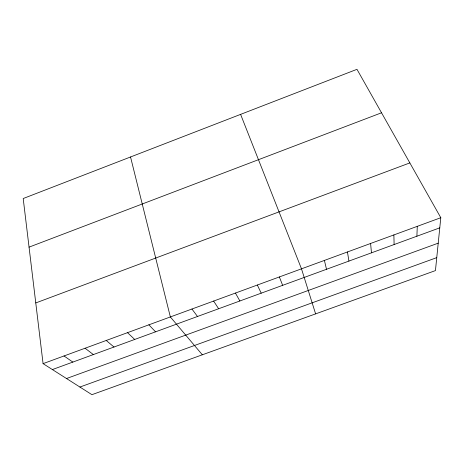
<?xml version="1.0" encoding="UTF-8"?>
<svg xmlns="http://www.w3.org/2000/svg" width="464" height="464" viewBox="0 0 464 464"><rect width="100%" height="100%" fill="white"/><g stroke="black" fill="none" stroke-linecap="round" stroke-linejoin="round"><path stroke-width="0.7" d="M416.887 236.222L417.275 226.345M440.8 217.709L435.441 270.593L91.93 394.678L43.077 363.643L23.2 198.528L356.978 69.322L440.8 217.709L43.077 363.643M29.052 247.138L381.53 112.787M35.769 302.94L409.845 162.91M52.391 369.564L439.773 227.847M66.509 378.531L438.219 243.159M79.907 387.046L436.752 257.642M64.026 355.958L72.825 362.088M85.086 348.232L93.357 354.577M106.25 340.466L113.982 347.031M127.513 332.665L134.711 339.451M148.886 324.823L155.539 331.83M202.339 354.798L170.358 316.941L130.535 156.977M191.945 309.024L197.496 316.477M213.631 301.061L218.631 308.751M235.434 293.062L239.865 300.979M257.34 285.024L261.203 293.173M240.601 114.37L301.49 268.83L315.613 313.879M279.363 276.944L282.646 285.331M324.406 260.42L326.505 269.288M347.443 251.964L348.928 261.081M370.597 243.472L371.467 252.839M393.878 234.929L394.116 244.551"/></g></svg>
